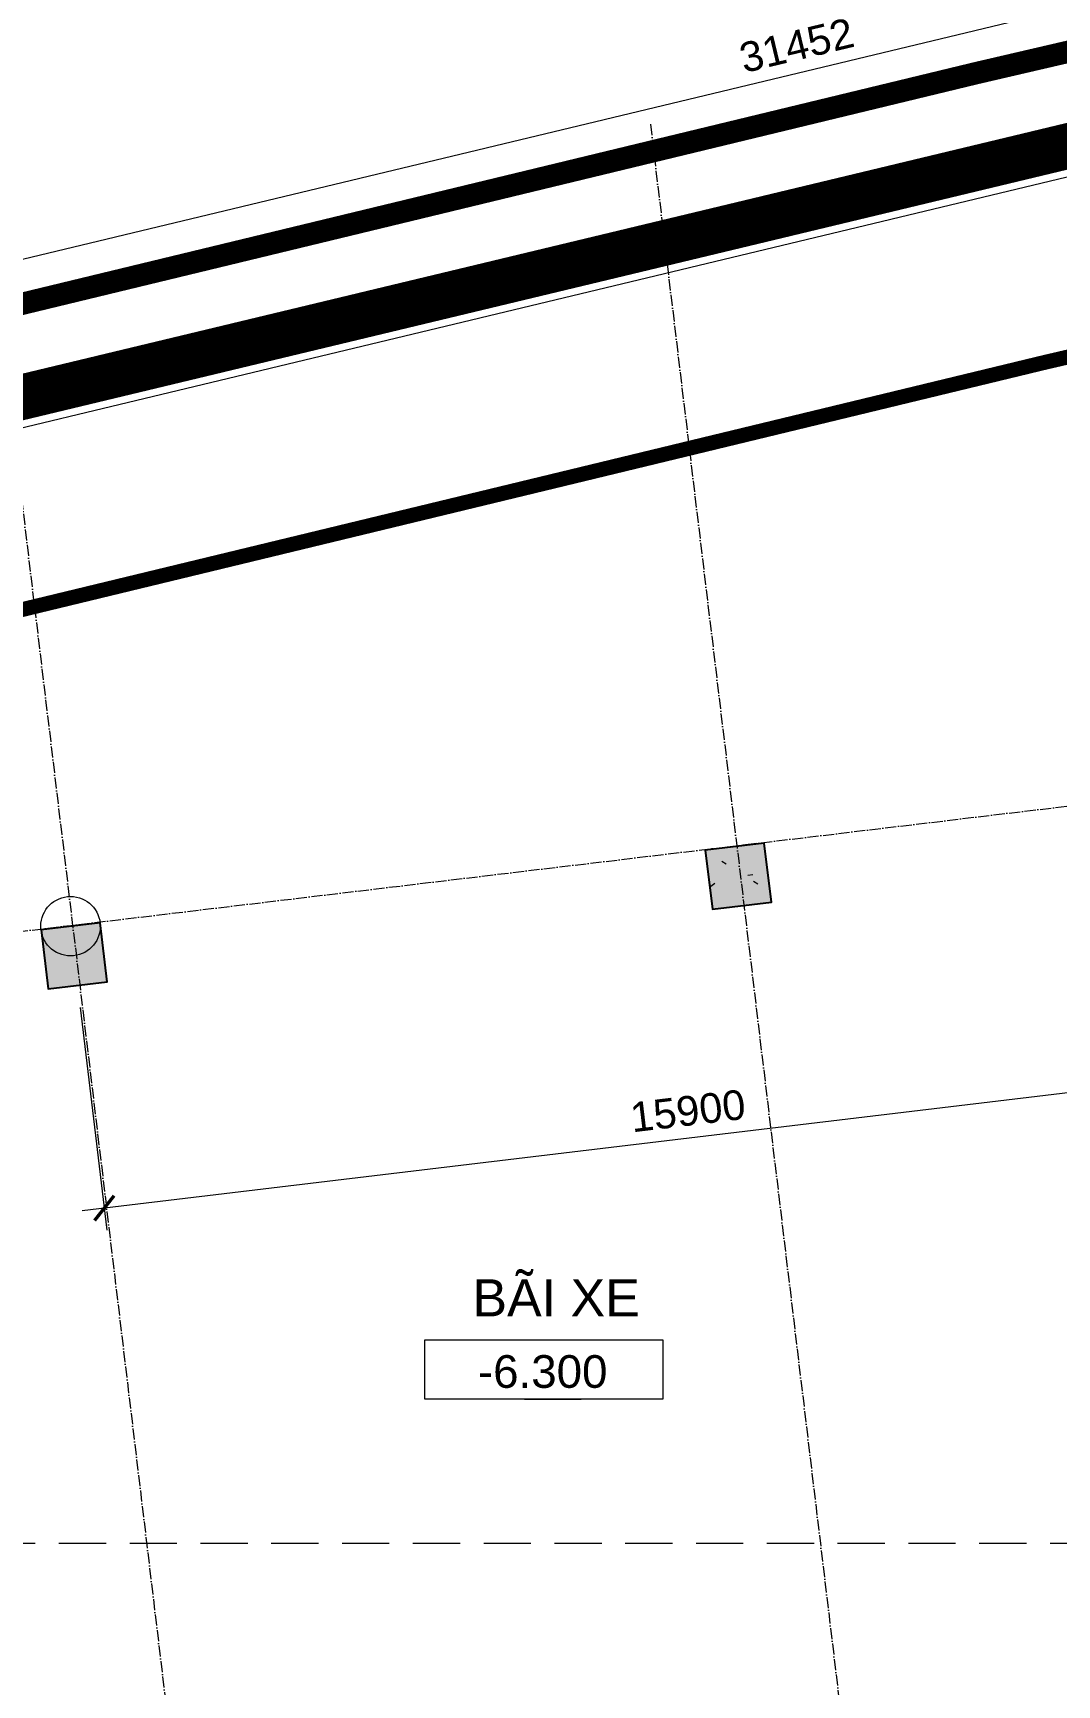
# Model space of a CAD drawing. Header units: millimetres. Extents: x -55734 to 118445, y -16290 to 119028.
# Drawn here: x 48924 to 62700, y 18011 to 40240 of the extents above; entities that cross this region are included whole.
import ezdxf
from ezdxf.xclip import XClip

# ---------------------------------------------------------------- set-up
doc = ezdxf.new("R2010")
doc.units = ezdxf.units.MM
doc.header["$XCLIPFRAME"] = 0
for name, pattern in [('Grid Line', [4.2, 3, -0.6, 0, -0.6]), ('HIDDEN2', [4.7625, 3.175, -1.5875]), ('PHANTOM', [63.5, 31.75, -6.35, 6.35, -6.35, 6.35, -6.35])]:
    doc.linetypes.add(name, pattern=pattern)
doc.layers.get('Defpoints').update_dxf_attribs({"color": 230})
doc.layers.add('CGXD', color=5, linetype='HIDDEN2')
doc.layers.add('RD-AB', color=4, linetype='PHANTOM')
for name, color, linetype, lineweight in [('CHU', 181, 'Continuous', 5), ('DIM', 1, 'Continuous', 5), ('G-ANNO-DIMS', 111, 'Continuous', 5), ('HATCH-1', 8, 'Continuous', 5), ('KI-HIEU-1', 151, 'Continuous', 9), ('NET CAT', 3, 'Continuous', 5), ('NET THAY 2', 55, 'Continuous', 5), ('NET-CAT', 3, 'Continuous', 15), ('NET-THAY', 2, 'Continuous', 9), ('TRUC', 225, 'Continuous', 5), ('X-COT HAM$0$LC.HA', 8, 'Continuous', 9)]:
    doc.layers.add(name, color=color, linetype=linetype, lineweight=lineweight)
doc.styles.add('Arial_2', font='arial_0.ttf', dxfattribs={"height": 440})
doc.styles.add('Arial_4', font='arial_0.ttf', dxfattribs={"height": 400})
doc.styles.add('TA1', font='arial_0.ttf')
doc.dimstyles.new('D_200_KTx2', dxfattribs={"dimtxt": 400, "dimasz": 300, "dimexe": 300, "dimexo": 300, "dimgap": 160, "dimtad": 1, "dimdec": 0, "dimzin": 9, "dimtxsty": 'TA1', "dimblk": 'ARCHTICK', "dimcen": 1, "dimdle": 300, "dimclrd": 256, "dimclre": 256, "dimclrt": 7, "dimadec": 0, "dimazin": 0, "dimtfac": 1, "dimtdec": 0, "dimtix": 1, "dimtmove": 1, "dimatfit": 3, "dimldrblk": 'ARCHTICK', "dimfxl": 0, "dimtolj": 1, "dimtzin": 0, "dimlwd": -1, "dimlwe": -1, "dimarcsym": 0})

# ---------------------------------------------------------------- blocks, each defined once
blk = doc.blocks.new('Spot Elevations - CODE 1-1678943-MẶT BẰNG HẦM 2')
at = {"layer": 'G-ANNO-DIMS'}
for p, q in [((10.5, 4), (-5.5, 4)), ((-5.5, 4), (-5.5, 0)), ((10.5, 0), (10.5, 4)), ((-5.5, 0), (10.5, 0))]:
    blk.add_line(p, q, dxfattribs=at)
blk = doc.blocks.new('_ArchTick')
at = {"color": 0, "const_width": 0.15}
blk.add_lwpolyline([(-0.5, -0.5), (0.5, 0.5)], dxfattribs=at)
blk = doc.blocks.new('*D21')
at = {"layer": 'Defpoints', "color": 0, "transparency": 16777216}
for p in [(74574, 43390), (74925, 41929), (44343, 34586)]:
    blk.add_point(p, dxfattribs=at)
at = {"layer": 'DIM', "transparency": 16777216}
for p, q in [((74855, 42221), (74504, 43682)), ((43700, 35977), (74866, 43460)), ((44273, 34878), (43922, 36339))]:
    blk.add_line(p, q, dxfattribs=at)
at = {"layer": 'DIM', "transparency": 16777216, "xscale": 300, "yscale": 300, "zscale": 300}
for p, rotation in [((74574, 43390), 13.50200419172087), ((43992, 36047), 193.5020041917208)]:
    blk.add_blockref('_ArchTick', p, dxfattribs=dict(at, rotation=rotation))
at = {"layer": 'DIM', "color": 7, "transparency": 16777216, "insert": (59198, 40073), "char_height": 400, "attachment_point": 5, "rotation": 13.502, "style": 'TA1'}
blk.add_mtext('\\A1;31452', dxfattribs=at)
blk = doc.blocks.new('A$C1F0A2BF7')
at = {"layer": 'CGXD', "ltscale": 200, "const_width": 200, "elevation": 0}
blk.add_lwpolyline([(96759, 45315), (136492, 50242), (170214, 54174), (170586, 54218), (168912, 58286), (165479, 66501), (165409, 66480), (161217, 75349), (153561, 72891), (130418, 65461), (128403, 71789), (125832, 71058), (118267, 69300), (97389, 64252)], dxfattribs=at)
at = {"layer": 'RD-AB', "ltscale": 30, "const_width": 300, "elevation": 0}
blk.add_lwpolyline([(175144, 53652), (172607, 59818), (167790, 71343), (167566, 71278), (163334, 80229), (152339, 76699), (133013, 70495), (131039, 76696), (124833, 74932), (117345, 73192), (100731, 69175)], dxfattribs=at)
blk = doc.blocks.new('*D68')
at = {"layer": 'Defpoints', "color": 0, "transparency": 16777216}
for p in [(65472, 27978), (49524, 27427), (49883, 24428)]:
    blk.add_point(p, dxfattribs=at)
at = {"layer": 'DIM', "transparency": 16777216}
for p, q in [((65507, 27680), (65706, 26021)), ((49560, 27129), (49919, 24130)), ((65968, 26354), (49586, 24392))]:
    blk.add_line(p, q, dxfattribs=at)
at = {"layer": 'DIM', "transparency": 16777216, "xscale": 300, "yscale": 300, "zscale": 300}
for p, rotation in [((65670, 26319), 6.830649259234036), ((49883, 24428), 186.830649259234)]:
    blk.add_blockref('_ArchTick', p, dxfattribs=dict(at, rotation=rotation))
at = {"layer": 'DIM', "color": 7, "transparency": 16777216, "insert": (57734, 25735), "char_height": 400, "attachment_point": 5, "rotation": 6.8306, "style": 'TA1', "bg_fill": 3, "box_fill_scale": 1.1, "bg_fill_color": 256, "bg_fill_true_color": 13158600, "bg_fill_transparency": 0}
blk.add_mtext('\\A1;15900', dxfattribs=at)
blk = doc.blocks.new('A$C7BC647D4')
for points in [[(44139, 8967), (45631, -3310), (-3699, -3310), (-3699, 18290), (-8923, 18290), (-11799, 20218), (-11799, 45650), (42773, 45650), (44343, 34586), (74924, 41932), (76806, 36089), (97174, 42649), (104895, 16253)], [(43471, 9491), (44953, -2710), (-3099, -2710), (-3099, 18890), (-8740, 18890), (-11199, 20538), (-11199, 45050), (42252, 45050), (43841, 33849), (74524, 41219), (76419, 35334), (96771, 41889), (104120, 16765)]]:
    blk.add_lwpolyline(points, close=True)
at = {"layer": 'HATCH-1', "const_width": 600}
blk.add_lwpolyline([(43805, 9229), (45292, -3010), (-3399, -3010), (-3399, 18590), (-8831, 18590), (-11499, 20378), (-11499, 45350), (42512, 45350), (44092, 34217), (74724, 41575), (76612, 35712), (96972, 42269), (104507, 16509)], close=True, dxfattribs=at)
blk = doc.blocks.new('X-COT HAM$0$20180221 BF$0$Square - Concrete - 800-2072531-IDEA-1st Storey')
at = {"layer": 'X-COT HAM$0$LC.HA'}
blk.add_hatch(color=256, dxfattribs=at).paths.add_polyline_path([(-400, -400), (400, -400), (400, 400), (-400, 400)], flags=0)
at = {"lineweight": 25}
blk.add_lwpolyline([(-400, -400), (400, -400), (400, 400), (-400, 400)], close=True, dxfattribs=at)
blk = doc.blocks.new('ALC1807-ASCENT PLAZA-KET CAU_rvt-1-MẶT BẰNG HẦM 1')
at = {"rotation": 186.830649259234}
for p in [(58413, 28895), (49477, 27824)]:
    blk.add_blockref('X-COT HAM$0$20180221 BF$0$Square - Concrete - 800-2072531-IDEA-1st Storey', p, dxfattribs=at)

msp = doc.modelspace()

# ---------------------------------------------------------------- hatches: boundary and pattern name
at = {"layer": 'NET CAT'}
h = msp.add_hatch(dxfattribs=at)
h.set_pattern_fill('FP_1', color=256, style=0, pattern_type=2)
h.set_pattern_definition([(50, (0, 0), (1457.472, -127.512), [152.4, -1676.4]), (355, (0, 0), (-281.942, 1528.454), [121.92, -1341.12]), (100.451, (121.5, -10.6), (1175.54, 1400.933), [129.52, -1424.72]), (46.184, (0, 406.4), (2168.632, -336.34), [228.6, -2514.6]), (96.636, (180.7, 378.4), (1899.22, 1979.42), [194.28, -2137.08]), (351.184, (0, 406.4), (1899.24, 1979.4), [182.88, -2011.68]), (21, (203.2, 304.8), (1212.915, -818.121), [152.4, -1676.4]), (326, (203.2, 304.8), (494.417, 1473.504), [121.92, -1341.12]), (71.451, (304.3, 236.6), (1707.337, 655.37), [129.52, -1424.72]), (37.5, (0, 0), (24.7094, 676.4402), [67.056, -1257.808, 67.056, -1294.384, -1346.2]), (37.5, (0, 0), (24.7094, 676.4402), [-2686.304, 67.056, -1279.144]), (7.5, (0, 0), (534.558, 801.444), [67.056, -709.168, 67.056, -1227.328, -513.08]), (7.5, (0, 0), (534.558, 801.444), [-2070.608, 67.056, -446.024]), (327.5, (-453.14, 0), (1084.7275, -45.8312), [67.056, -440.944, 67.056, -1517.904, -2103.12]), (327.5, (-453.14, 0), (1084.7275, -45.8312), [-2092.96, 67.056, -2036.064]), (317.5, (-656.3, 0), (1185.035, 203.414), [67.056, -593.344, 67.056, -985.52, -1493.52]), (317.5, (-656.3, 0), (1185.035, 203.414), [-1712.976, 67.056, -1426.464])])
h.paths.add_polyline_path([(58063.1, 28449.8), (58857.4, 28544.9), (58762.3, 29339.2), (57968, 29244.1)], flags=0)
for points in [[(58063.1, 28449.8), (58857.4, 28544.9), (58762.3, 29339.2), (57968, 29244.1)], [(49127, 27379.3), (49921.3, 27474.5), (49826.2, 28268.8), (49031.8, 28173.7)]]:
    msp.add_hatch(color=256, dxfattribs=at).paths.add_polyline_path(points, flags=0)

# ---------------------------------------------------------------- linework, layer by layer
at = {"layer": 'G-ANNO-DIMS'}
msp.add_line((55535.6, 21856.9), (56296.6, 21856.9), dxfattribs=at)
at = {"layer": 'KI-HIEU-1', "linetype": 'HIDDEN2', "ltscale": 200}
msp.add_line((-24070.5, 19919), (115122.3, 19919), dxfattribs=at)
at = {"layer": 'NET CAT', "lineweight": 13}
for p, q in [((58762.3, 29339.2), (57968, 29244.1)), ((58762.3, 29339.2), (57968, 29244.1)), ((57968, 29244.1), (58063.1, 28449.8)), ((57968, 29244.1), (58063.1, 28449.8)), ((58857.4, 28544.9), (58762.3, 29339.2)), ((58857.4, 28544.9), (58762.3, 29339.2)), ((58063.1, 28449.8), (58857.4, 28544.9)), ((58063.1, 28449.8), (58857.4, 28544.9)), ((49826.2, 28268.8), (49031.8, 28173.7)), ((49921.3, 27474.5), (49826.2, 28268.8)), ((49031.8, 28173.7), (49127, 27379.3)), ((49127, 27379.3), (49921.3, 27474.5))]:
    msp.add_line(p, q, dxfattribs=at)

# ---------------------------------------------------------------- block references
at = {"layer": 'G-ANNO-DIMS', "extrusion": (0, 0, -1), "xscale": 199.9999999999999, "yscale": 199.9999999999999, "zscale": 199.9999999999999}
msp.add_blockref('Spot Elevations - CODE 1-1678943-MẶT BẰNG HẦM 2', (-56296.6, 21856.9), dxfattribs=at)
at = {"layer": 'NET THAY 2'}
ref = msp.add_blockref('A$C1F0A2BF7', (-55733.8, -33492.4, 0), dxfattribs=at)
XClip(ref).set_block_clipping_path([(-27462.6186291156, 51738.6749988016), (137958.5174097056, 152520.3806320981)])

# ---------------------------------------------------------------- texts
at = {"layer": 'CHU', "color": 7, "insert": (54835.8, 23471.1), "char_height": 500, "width": 2284.62, "attachment_point": 1, "line_spacing_factor": 0.936439, "style": 'Arial_4'}
msp.add_mtext('\\pt2540,5080,7620,10160,12700,15240,17780,20320,22860,25400,27940,30480,33020,35560,38100,40640,43180,45720,48260,50800,53340,55880,58420,60960,63500,66040,68580,71120,73660,76200,78740,81280;BÃI XE', dxfattribs=at)
at = {"layer": 'G-ANNO-DIMS', "insert": (54909.7, 22449.3), "char_height": 440, "width": 2084.67, "attachment_point": 1, "line_spacing_factor": 0.941778, "style": 'Arial_2'}
msp.add_mtext('-6.300', dxfattribs=at)

# ---------------------------------------------------------------- dimensions: what is measured, and where the dimension line sits
at = {"layer": 'DIM'}
dim = msp.add_aligned_dim(p1=(44342.7, 34586), p2=(74925.1, 41929.3), distance=1502.6, dimstyle='D_200_KTx2', dxfattribs=at)
dim.commit()
dim.dimension.update_dxf_attribs({"geometry": '*D21', "text_midpoint": (59198, 40073)})

# ---------------------------------------------------------------- next in the draw order: dimensions: what is measured, and where the dimension line sits
dim = msp.add_linear_dim(base=(49883.4, 24427.6), p1=(65471.5, 27977.5), p2=(49524.1, 27426.9), angle=186.83065, dimstyle='D_200_KTx2', override={"dimtfill": 1, "dimarcsym": 2}, dxfattribs=at)
dim.commit()
dim.dimension.update_dxf_attribs({"geometry": '*D68', "text_midpoint": (57733.5, 25734.7)})

# ---------------------------------------------------------------- next in the draw order: linework, layer by layer
msp.add_circle((49429, 28221.2), 400, dxfattribs=at)
at = {"layer": 'NET-THAY'}
msp.add_lwpolyline([(43360, 9578.1), (44840.5, -2610.1), (-2999.5, -2610.1), (-2999.5, 18989.9), (-8709.8, 18989.9), (-11099.5, 20591.2), (-11099.5, 44949.9), (42164.8, 44949.9), (43757.8, 33725.6), (74456.9, 41099.6), (76354.3, 35208.5), (96703.8, 41762.5), (103990.8, 16849.9)], close=True, dxfattribs=at)
at = {"layer": 'TRUC', "linetype": 'Grid Line', "ltscale": 50}
for p, q in [((57230.2, 39012.3), (61196.9, 5889.5)), ((48294, 37941.9), (52260.8, 4819.1)), ((41613, 27295), (106131, 35023.3))]:
    msp.add_line(p, q, dxfattribs=at)

# ---------------------------------------------------------------- next in the draw order: block references
at = {"layer": 'NET-CAT'}
for name in ['A$C7BC647D4', 'ALC1807-ASCENT PLAZA-KET CAU_rvt-1-MẶT BẰNG HẦM 1']:
    msp.add_blockref(name, (0, 0), dxfattribs=at)

doc.saveas('drawing.dxf')
